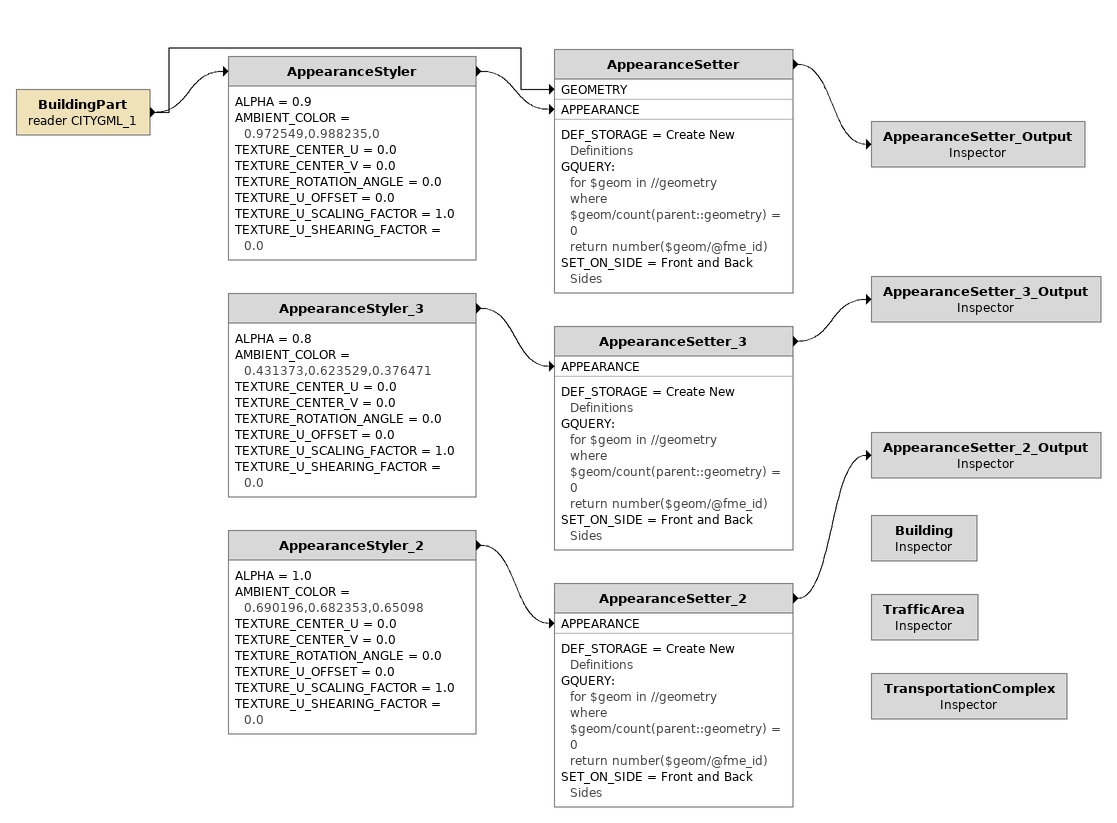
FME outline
BuildingPart (reader CITYGML_1)
    -> AppearanceStyler
    -> AppearanceSetter [GEOMETRY]
AppearanceStyler
    ALPHA = 0.9
    AMBIENT_COLOR = 0.972549,0.988235,0
    TEXTURE_CENTER_U = 0.0
    TEXTURE_CENTER_V = 0.0
    TEXTURE_ROTATION_ANGLE = 0.0
    TEXTURE_U_OFFSET = 0.0
    TEXTURE_U_SCALING_FACTOR = 1.0
    TEXTURE_U_SHEARING_FACTOR = 0.0
    -> AppearanceSetter [APPEARANCE]
AppearanceSetter
    DEF_STORAGE = Create New Definitions
    GQUERY:
      for $geom in //geometry
      where $geom/count(parent::geometry) = 0
      return number($geom/@fme_id)
    SET_ON_SIDE = Front and Back Sides
    -> AppearanceSetter_Output
AppearanceSetter_Output: Inspector
AppearanceStyler_3
    ALPHA = 0.8
    AMBIENT_COLOR = 0.431373,0.623529,0.376471
    TEXTURE_CENTER_U = 0.0
    TEXTURE_CENTER_V = 0.0
    TEXTURE_ROTATION_ANGLE = 0.0
    TEXTURE_U_OFFSET = 0.0
    TEXTURE_U_SCALING_FACTOR = 1.0
    TEXTURE_U_SHEARING_FACTOR = 0.0
    -> AppearanceSetter_3 [APPEARANCE]
AppearanceSetter_3
    DEF_STORAGE = Create New Definitions
    GQUERY:
      for $geom in //geometry
      where $geom/count(parent::geometry) = 0
      return number($geom/@fme_id)
    SET_ON_SIDE = Front and Back Sides
    -> AppearanceSetter_3_Output
AppearanceSetter_3_Output: Inspector
AppearanceStyler_2
    ALPHA = 1.0
    AMBIENT_COLOR = 0.690196,0.682353,0.65098
    TEXTURE_CENTER_U = 0.0
    TEXTURE_CENTER_V = 0.0
    TEXTURE_ROTATION_ANGLE = 0.0
    TEXTURE_U_OFFSET = 0.0
    TEXTURE_U_SCALING_FACTOR = 1.0
    TEXTURE_U_SHEARING_FACTOR = 0.0
    -> AppearanceSetter_2 [APPEARANCE]
AppearanceSetter_2
    DEF_STORAGE = Create New Definitions
    GQUERY:
      for $geom in //geometry
      where $geom/count(parent::geometry) = 0
      return number($geom/@fme_id)
    SET_ON_SIDE = Front and Back Sides
    -> AppearanceSetter_2_Output
AppearanceSetter_2_Output: Inspector
Building: Inspector
TrafficArea: Inspector
TransportationComplex: Inspector
